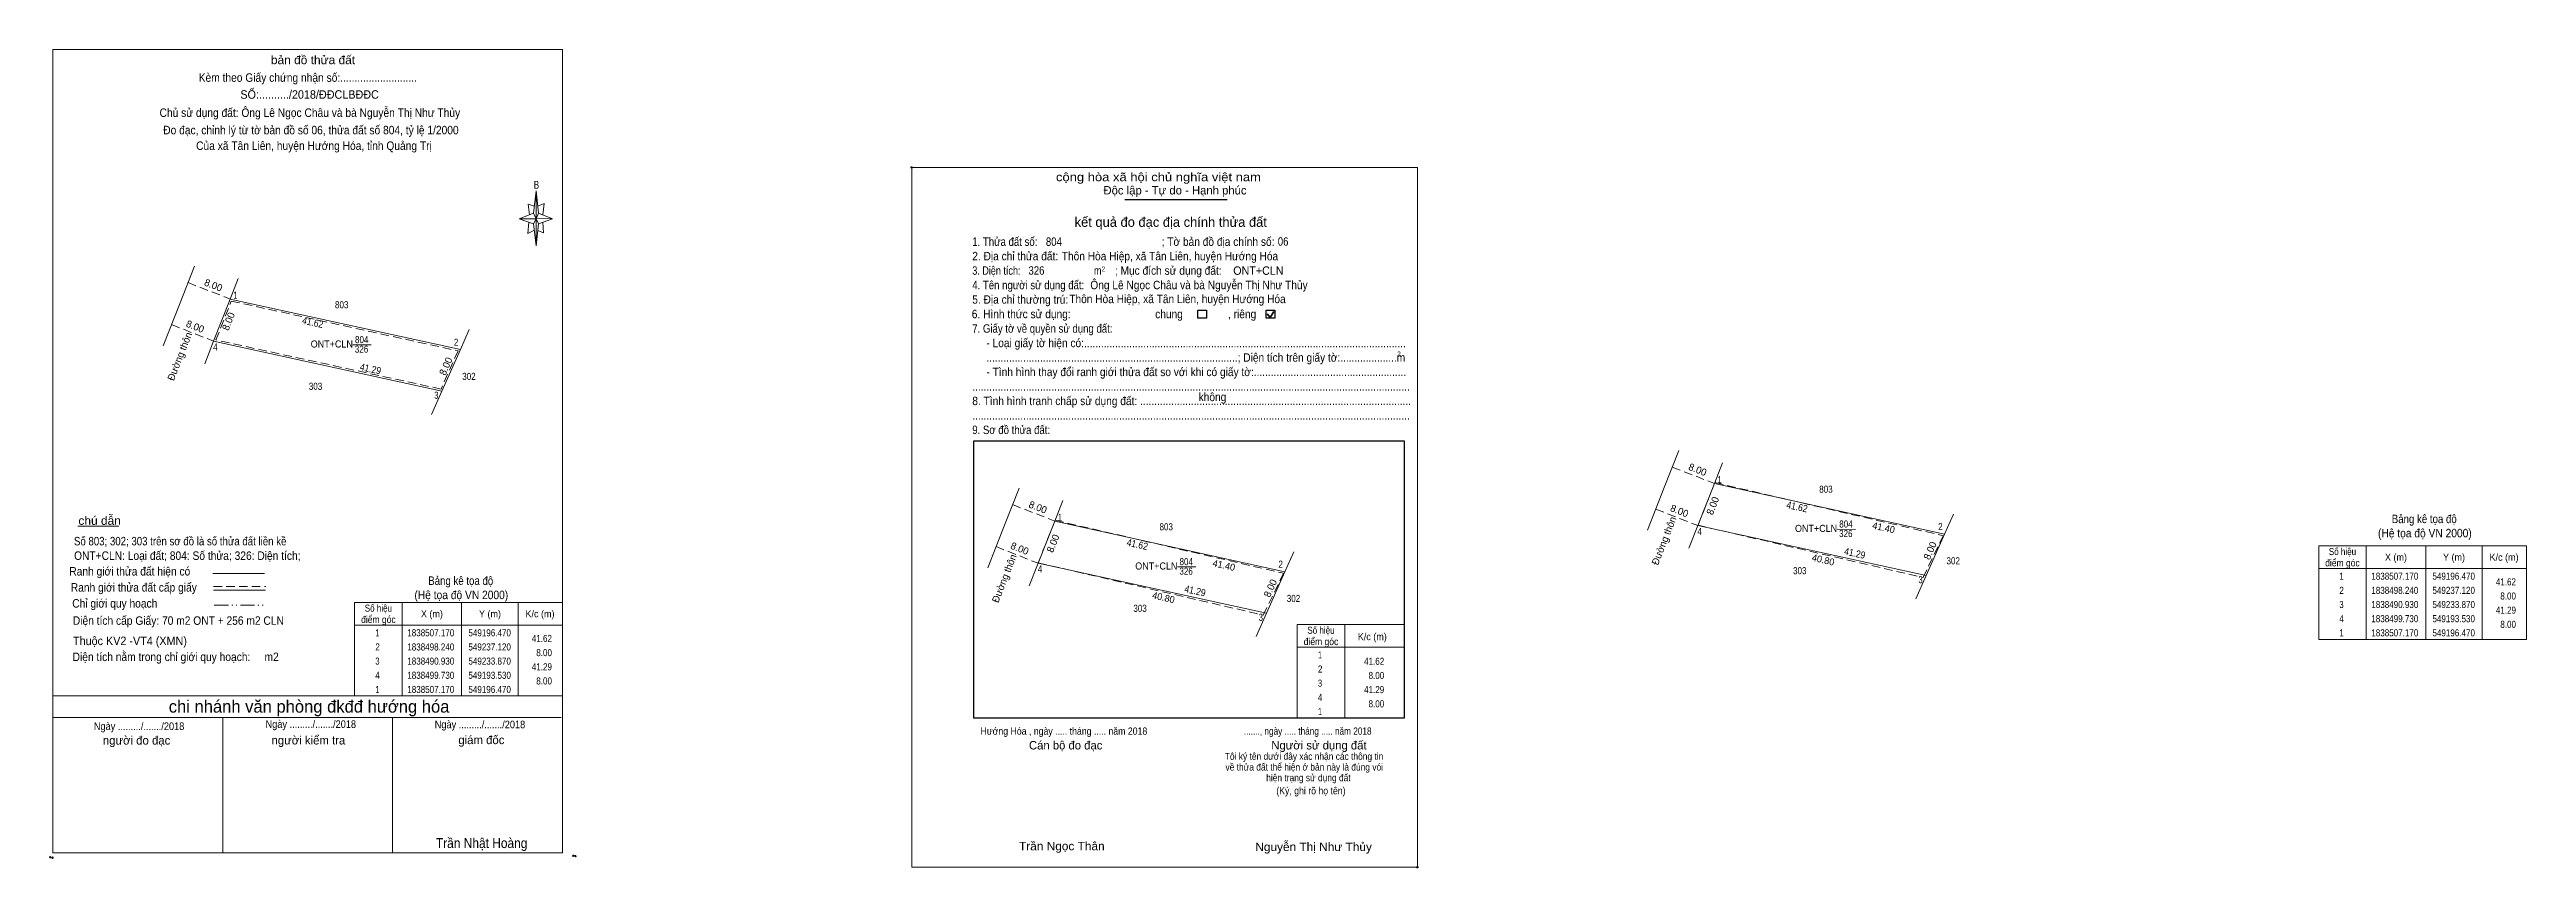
# Model space of a CAD drawing. Header units: metres. Extents: x 548902 to 549340, y 1838439 to 1838584.
import ezdxf
from ezdxf.enums import TextEntityAlignment as Align

# ---------------------------------------------------------------- set-up
doc = ezdxf.new("R2010")
doc.units = ezdxf.units.M
doc.header["$LTSCALE"] = 0.5
doc.header["$PDMODE"] = 32
doc.header["$PDSIZE"] = 0.25
doc.linetypes.add('DASH_DOUBLE_DOT', pattern=[9.2, 5, -1.2, 0.3, -1.2, 0.3, -1.2])
doc.linetypes.add('MEDIUM_DASHED', pattern=[4.5, 3, -1.5])
for name, color, linetype, lineweight in [('1', 7, 'Continuous', 13), ('10', 7, 'MEDIUM_DASHED', 13), ('17', 7, 'Continuous', 13), ('18', 7, 'Continuous', 13), ('32', 7, 'Continuous', 13), ('5', 7, 'Continuous', 13), ('6', 7, 'Continuous', 13), ('63', 7, 'Continuous', 13), ('7', 7, 'Continuous', 25)]:
    doc.layers.add(name, color=color, linetype=linetype, lineweight=lineweight)

msp = doc.modelspace()

# ---------------------------------------------------------------- linework, layer by layer
at = {"layer": '1'}
for points in [[(548934.32, 1838539.72), (548974.97, 1838530.79), (548971.72, 1838523.48), (548931.38, 1838532.28)], [(549196.47, 1838507.17), (549237.12, 1838498.24), (549233.87, 1838490.93), (549193.53, 1838499.73)], [(549079.95, 1838500.53), (549120.6, 1838491.6), (549117.35, 1838484.29), (549077.01, 1838493.09)]]:
    msp.add_lwpolyline(points, close=True, dxfattribs=at)
at = {"layer": '1', "linetype": 'MEDIUM_DASHED'}
msp.add_lwpolyline([(548934.51, 1838539.37), (548974.55, 1838530.58), (548971.55, 1838523.83), (548931.79, 1838532.5)], close=True, dxfattribs=at)
at = {"layer": '10'}
for p, q in [((549196.53, 1838507.32), (549236.86, 1838497.95)), ((549080.01, 1838500.68), (549120.34, 1838491.31)), ((549193.56, 1838499.8), (549233.3, 1838490.57)), ((549077.04, 1838493.16), (549116.78, 1838483.93))]:
    msp.add_line(p, q, dxfattribs=at)
at = {"layer": '17'}
msp.add_line((548907.38, 1838499.66), (548914.62, 1838499.66), dxfattribs=at)
at = {"layer": '18'}
for p, q in [((548925.46, 1838539.03), (548928.01, 1838545.54)), ((548922.48, 1838531.49), (548925.46, 1838539.03)), ((548931.38, 1838532.28), (548934.32, 1838539.72)), ((548976.54, 1838534.32), (548974.97, 1838530.79)), ((548929.81, 1838528.28), (548931.38, 1838532.28)), ((548974.97, 1838530.79), (548971.72, 1838523.48)), ((548971.72, 1838523.48), (548969.87, 1838519.33)), ((549187.61, 1838506.48), (549190.16, 1838512.99)), ((549071.09, 1838499.84), (549073.64, 1838506.35)), ((549184.63, 1838498.94), (549187.61, 1838506.48)), ((549193.53, 1838499.73), (549196.47, 1838507.17)), ((549068.11, 1838492.3), (549071.09, 1838499.84)), ((549077.01, 1838493.09), (549079.95, 1838500.53)), ((549191.96, 1838495.73), (549193.53, 1838499.73)), ((549237.12, 1838498.24), (549233.87, 1838490.93)), ((549238.69, 1838501.77), (549237.12, 1838498.24)), ((549075.44, 1838489.09), (549077.01, 1838493.09)), ((549122.17, 1838495.13), (549120.6, 1838491.6)), ((549120.6, 1838491.6), (549117.35, 1838484.29)), ((549233.87, 1838490.93), (549232.02, 1838486.78)), ((549117.35, 1838484.29), (549115.5, 1838480.14))]:
    msp.add_line(p, q, dxfattribs=at)
at = {"layer": '32'}
for p, q in [((548934.32, 1838539.72), (548935.74, 1838543.36)), ((548934.32, 1838539.72), (548974.97, 1838530.79)), ((548931.38, 1838532.28), (548971.72, 1838523.48)), ((549196.47, 1838507.17), (549197.89, 1838510.81)), ((549196.47, 1838507.17), (549237.12, 1838498.24)), ((549079.95, 1838500.53), (549081.37, 1838504.17)), ((549079.95, 1838500.53), (549120.6, 1838491.6)), ((549193.53, 1838499.73), (549233.87, 1838490.93)), ((549077.01, 1838493.09), (549117.35, 1838484.29))]:
    msp.add_line(p, q, dxfattribs=at)
at = {"layer": '32', "linetype": 'MEDIUM_DASHED'}
for p, q in [((549193.56, 1838499.8), (549196.53, 1838507.32)), ((549077.04, 1838493.16), (549080.01, 1838500.68)), ((549233.3, 1838490.57), (549236.86, 1838497.95)), ((549116.78, 1838483.93), (549120.34, 1838491.31))]:
    msp.add_line(p, q, dxfattribs=at)
at = {"layer": '5'}
for p, q in [((548902.99, 1838441.96), (548902.99, 1838583.76)), ((548987.86, 1838554.9), (548988.36, 1838558.8)), ((548988.76, 1838554.9), (548991.26, 1838553.9)), ((548987.86, 1838553), (548985.36, 1838553.9)), ((548988.76, 1838553), (548988.36, 1838549.1)), ((548989.66, 1838551.4), (548988.66, 1838551.8)), ((548989.56, 1838553.3), (548989.66, 1838551.4)), ((548902.99, 1838469.66), (548992.99, 1838469.66)), ((548902.99, 1838465.86), (548992.79, 1838465.86)), ((548902.99, 1838465.86), (548992.79, 1838465.86)), ((548902.99, 1838465.86), (548992.79, 1838465.86)), ((548932.99, 1838441.96), (548932.99, 1838465.86)), ((548962.99, 1838441.96), (548962.99, 1838465.86)), ((548992.99, 1838441.96), (548902.99, 1838441.96))]:
    msp.add_line(p, q, dxfattribs=at)
for points in [[(548902.99, 1838583.76), (548992.99, 1838583.76), (548992.99, 1838441.96)], [(548988.36, 1838553.9), (548987.86, 1838554.9), (548985.36, 1838553.9)], [(548988.06, 1838556.1), (548986.96, 1838556.5), (548987.16, 1838554.6)], [(548988.66, 1838556.1), (548989.76, 1838556.6), (548989.56, 1838554.6)], [(548987.06, 1838553.3), (548986.86, 1838551.3), (548987.96, 1838551.8)], [(548988.36, 1838553.9), (548988.76, 1838553), (548991.26, 1838553.9)]]:
    msp.add_lwpolyline(points, dxfattribs=at)
for points in [[(548988.36, 1838558.8), (548988.76, 1838554.9), (548988.36, 1838553.9)], [(548988.36, 1838553.9), (548985.36, 1838553.9), (548987.86, 1838554.9), (548988.76, 1838553), (548991.26, 1838553.9), (548988.36, 1838554)], [(548988.36, 1838553.9), (548988.36, 1838549.1), (548987.86, 1838553)]]:
    msp.add_lwpolyline(points, close=True, dxfattribs=at)
for p in [(548902.53, 1838441.2), (548902.93, 1838441.12), (548994.89, 1838441.46), (548995.29, 1838441.4)]:
    msp.add_point(p, dxfattribs=at)
at = {"layer": '6'}
for p, q in [((548931.24, 1838491.27), (548940.38, 1838491.27)), ((548931.38, 1838488.34), (548940.52, 1838488.34))]:
    msp.add_line(p, q, dxfattribs=at)
at = {"layer": '6', "linetype": 'MEDIUM_DASHED'}
msp.add_line((548931.38, 1838488.96), (548940.58, 1838488.96), dxfattribs=at)
at = {"layer": '63', "linetype": 'MEDIUM_DASHED'}
for p, q in [((548926.87, 1838542.62), (548934.32, 1838539.72)), ((548923.95, 1838535.21), (548931.38, 1838532.28)), ((549189.02, 1838510.07), (549196.47, 1838507.17)), ((549072.5, 1838503.43), (549079.95, 1838500.53)), ((549186.1, 1838502.66), (549193.53, 1838499.73)), ((549069.58, 1838496.02), (549077.01, 1838493.09))]:
    msp.add_line(p, q, dxfattribs=at)
at = {"layer": '63'}
for p, q in [((548955.98, 1838531.64), (548959.21, 1838531.62)), ((549218.13, 1838499.09), (549221.36, 1838499.07)), ((549311.58, 1838496.15), (549311.58, 1838479.65)), ((549322.08, 1838496.15), (549322.08, 1838479.65)), ((549332.08, 1838496.15), (549332.08, 1838479.65)), ((549101.61, 1838492.45), (549104.84, 1838492.43)), ((549303.18, 1838492.15), (549339.88, 1838492.15)), ((548964.69, 1838486.16), (548964.69, 1838469.66)), ((548975.19, 1838486.16), (548975.19, 1838469.66)), ((548985.19, 1838486.16), (548985.19, 1838469.66)), ((548956.29, 1838482.16), (548992.99, 1838482.16)), ((549131.17, 1838482.26), (549131.17, 1838465.76)), ((549141.67, 1838482.26), (549141.67, 1838465.76)), ((549122.77, 1838478.26), (549141.67, 1838478.26))]:
    msp.add_line(p, q, dxfattribs=at)
at = {"layer": '63', "linetype": 'DASH_DOUBLE_DOT'}
msp.add_line((548931.51, 1838485.71), (548940.71, 1838485.71), dxfattribs=at)
at = {"layer": '63'}
for points in [[(549303.18, 1838496.15), (549339.88, 1838496.15), (549339.88, 1838479.65), (549303.18, 1838479.65)], [(548956.29, 1838486.16), (548992.99, 1838486.16), (548992.99, 1838469.66), (548956.29, 1838469.66)]]:
    msp.add_lwpolyline(points, close=True, dxfattribs=at)
msp.add_lwpolyline([(549141.67, 1838465.76), (549122.77, 1838465.76), (549122.77, 1838482.26), (549141.67, 1838482.26)], dxfattribs=at)
at = {"layer": '7'}
for p, q in [((549092.31, 1838557.29), (549110.37, 1838557.29)), ((549065.64, 1838514.7), (549141.67, 1838514.7)), ((549141.67, 1838514.7), (549141.67, 1838465.76))]:
    msp.add_line(p, q, dxfattribs=at)
at = {"layer": '7', "lineweight": 35}
for p, q in [((549117.49, 1838537.11), (549118, 1838536.45)), ((549118, 1838536.45), (549118.62, 1838537.55))]:
    msp.add_line(p, q, dxfattribs=at)
at = {"layer": '7', "lineweight": 13}
msp.add_lwpolyline([(549054.69, 1838562.96), (549144, 1838562.96), (549144, 1838439.44), (549054.69, 1838439.44)], close=True, dxfattribs=at)
at = {"layer": '7'}
for points in [[(549105.23, 1838537.77), (549106.76, 1838537.77), (549106.76, 1838536.34), (549105.23, 1838536.34)], [(549117.3, 1838537.77), (549118.83, 1838537.77), (549118.83, 1838536.34), (549117.3, 1838536.34)]]:
    msp.add_lwpolyline(points, close=True, dxfattribs=at)
msp.add_lwpolyline([(549141.67, 1838465.76), (549065.64, 1838465.76), (549065.64, 1838514.7)], dxfattribs=at)
for p in [(549054.69, 1838562.96), (549144, 1838439.44)]:
    msp.add_point(p, dxfattribs=at)

# ---------------------------------------------------------------- texts
at = {"layer": '1'}
for s, width, p in [('ONT+CLN', 0.95, (548952.26, 1838531.17)), ('804', 0.85, (548957.54, 1838531.94)), ('326', 0.85, (548957.515, 1838530.26)), ('ONT+CLN', 0.95, (549214.41, 1838498.62)), ('326', 0.85, (549219.665, 1838497.71)), ('804', 0.85, (549219.69, 1838499.39)), ('ONT+CLN', 0.95, (549097.89, 1838491.98)), ('804', 0.85, (549103.17, 1838492.75)), ('326', 0.85, (549103.145, 1838491.07))]:
    msp.add_text(s, height=1.25, dxfattribs=dict(at, width=width)).set_placement(p, align=Align.CENTER)
for s, height, width, p in [('Hướng Hóa , ngày ..... tháng ..... năm 2018', 1.28, 0.9, (549066.84, 1838462.82)), ('Trần Ngọc Thân', 1.49, 1.05, (549073.64, 1838442.42)), ('Nguyễn Thị Như Thủy', 1.49, 1.05, (549115.37, 1838442.29))]:
    msp.add_text(s, height=height, dxfattribs=dict(at, width=width)).set_placement(p)
at = {"layer": '32', "width": 0.85}
for s, p in [('803', (548954.005, 1838538.09)), ('303', (548949.385, 1838523.7)), ('302', (548976.485, 1838525.45)), ('803', (549216.155, 1838505.54)), ('803', (549099.635, 1838498.9)), ('302', (549238.635, 1838492.9)), ('303', (549211.535, 1838491.15)), ('303', (549095.015, 1838484.51)), ('302', (549122.115, 1838486.26))]:
    msp.add_text(s, height=1.25, dxfattribs=at).set_placement(p, align=Align.CENTER)
at = {"layer": '32'}
for s, rotation, p in [('41.40', 347.61, (549226.2213, 1838498.7904)), ('41.40', 347.61, (549109.7013, 1838492.1504)), ('40.80', 346.924, (549215.5343, 1838493.1045)), ('40.80', 346.924, (549099.0143, 1838486.4645))]:
    msp.add_text(s, height=1.2, rotation=rotation, dxfattribs=at).set_placement(p, align=Align.CENTER)
at = {"layer": '5'}
for s, height, width, p in [('bản đồ thửa đất', 1.5, 1.05, (548948.94, 1838581.18)), ('Kèm theo Giấy chứng nhận số:...........................', 1.5, 0.9, (548948.02, 1838578.07)), ('SỐ:........../2018/ĐĐCLBĐĐC', 1.5, 0.95, (548948.34, 1838575.08)), ('Chủ sử dụng đất: Ông Lê Ngọc Châu và bà Nguyễn Thị Như Thủy', 1.5, 0.9, (548948.385, 1838571.87)), ('Đo đạc, chỉnh lý từ tờ bản đồ số 06, thửa đất số 804, tỷ lệ 1/2000 ', 1.5, 0.9, (548948.825, 1838568.8)), ('Của xã Tân Liên, huyện Hướng Hóa, tỉnh Quảng Trị', 1.5, 0.9, (548949.11, 1838566.04)), ('B', 1.378, 0.75, (548988.405, 1838559.2)), ('Ngày ........./......./2018', 1.35, 0.9, (548918.22, 1838463.65)), ('Ngày ........./......./2018', 1.35, 0.9, (548948.55, 1838464.02)), ('Ngày ........./......./2018', 1.35, 0.9, (548978.43, 1838463.96)), ('Trần Nhật Hoàng', 1.75, 0.9, (548978.725, 1838442.82))]:
    msp.add_text(s, height=height, dxfattribs=dict(at, width=width)).set_placement(p, align=Align.CENTER)
for s, height, p in [('chi nhánh văn phòng đkđđ hướng hóa', 2.187, (548948.245, 1838466.72)), ('người đo đạc', 1.5, (548917.775, 1838461.08)), ('người kiểm tra', 1.5, (548948.125, 1838461.1)), ('giám đốc', 1.5, (548978.675, 1838461.16))]:
    msp.add_text(s, height=height, dxfattribs=at).set_placement(p, align=Align.CENTER)
at = {"layer": '6'}
for s, height, width, p in [('Ông Lê Ngọc Châu và bà Nguyễn Thị Như Thủy', 1.49, 0.9, (549086.23, 1838541.46)), ('ONT+CLN', 1.49, 0.95, (549111.47, 1838544)), ('Số 803; 302; 303 trên sơ đồ là số thửa đất liền kề', 1.5, 0.85, (548906.72, 1838496.24)), ('ONT+CLN: Loại đất; 804: Số thửa; 326: Diện tích;', 1.5, 0.9, (548906.74, 1838493.68)), ('Thuộc KV2 -VT4 (XMN)', 1.5, 0.95, (548906.55, 1838478.64)), ('Diện tích cấp Giấy: 70 m2 ONT + 256 m2 CLN', 1.5, 0.9, (548906.52, 1838482.22)), ('Diện tích nằm trong chỉ giới quy hoạch:     m2', 1.5, 0.9, (548906.48, 1838475.82))]:
    msp.add_text(s, height=height, dxfattribs=dict(at, width=width)).set_placement(p)
for s, width, p in [('chú dẫn', 1.05, (548911.25, 1838499.87)), ('(Hệ tọa độ VN 2000)', 0.9, (549321.935, 1838497.66)), ('Bảng kê tọa độ', 0.85, (549321.83, 1838500.17)), ('Ranh giới thửa đất hiện có ', 0.9, (548916.83, 1838490.92)), ('Ranh giới thửa đất cấp giấy', 0.9, (548917.29, 1838488.08)), ('Bảng kê tọa độ', 0.85, (548975.03, 1838489.26)), ('Chỉ giới quy hoạch', 0.9, (548913.93, 1838485.26)), ('(Hệ tọa độ VN 2000)', 0.9, (548975.135, 1838486.75))]:
    msp.add_text(s, height=1.5, dxfattribs=dict(at, width=width)).set_placement(p, align=Align.CENTER)
at = {"layer": '63'}
for s, rotation, p in [('8.00', 338.731, (548931.1133, 1838541.5832)), ('8.00', 68.438, (548934.5867, 1838535.5553)), ('Đường thôn', 68.57, (548925.9759, 1838529.3767)), ('8.00', 338.478, (548927.8957, 1838534.3044)), ('8.00', 66.03, (548972.9629, 1838527.6161)), ('8.00', 338.731, (549193.2633, 1838509.0332)), ('8.00', 338.731, (549076.7433, 1838502.3932)), ('8.00', 338.478, (549190.0457, 1838501.7544)), ('8.00', 68.438, (549196.7367, 1838503.0053)), ('8.00', 68.438, (549080.2167, 1838496.3653)), ('Đường thôn', 68.57, (549188.1259, 1838496.8267)), ('Đường thôn', 68.57, (549071.6059, 1838490.1867)), ('8.00', 338.478, (549073.5257, 1838495.1144)), ('8.00', 66.03, (549235.1129, 1838495.0661)), ('8.00', 66.03, (549118.5929, 1838488.4261))]:
    msp.add_text(s, height=1.25, rotation=rotation, dxfattribs=at).set_placement(p, align=Align.CENTER)
for s, width, p in [(' 1', 0.75, (548935.59, 1838539.77)), (' 2', 0.85, (548974.61, 1838531.48)), (' 4', 0.85, (548932.11, 1838530.64)), (' 3', 0.8, (548971.09, 1838522.12)), (' 1', 0.75, (549197.74, 1838507.22)), (' 1', 0.75, (549081.22, 1838500.58)), (' 4', 0.85, (549194.26, 1838498.09)), (' 2', 0.85, (549236.76, 1838498.93)), (' 2', 0.85, (549120.24, 1838492.29)), (' 4', 0.85, (549077.74, 1838491.45)), (' 3', 0.8, (549233.24, 1838489.57)), ('41.62', 0.85, (549338.03, 1838489.18)), ('41.29', 0.85, (549338.03, 1838484.18)), ('8.00', 0.85, (549338.03, 1838486.68)), ('41.62', 0.85, (548991.14, 1838479.19)), (' 3', 0.8, (549116.72, 1838482.93)), ('8.00', 0.85, (549338.03, 1838481.68)), ('8.00', 0.85, (548991.14, 1838476.69)), ('41.62', 0.85, (549138.14, 1838475.16)), ('41.29', 0.85, (548991.14, 1838474.19)), ('8.00', 0.85, (548991.14, 1838471.69)), ('41.29', 0.85, (549138.14, 1838470.16)), ('8.00', 0.85, (549138.14, 1838472.66)), ('8.00', 0.85, (549138.14, 1838467.66))]:
    msp.add_text(s, height=1.25, dxfattribs=dict(at, width=width)).set_placement(p, align=Align.RIGHT)
at = {"layer": '63', "width": 0.9}
for s, rotation, p in [('41.62', 347.61, (548948.7709, 1838534.9924)), ('41.29', 347.694, (548958.9668, 1838526.7962)), ('41.62', 347.61, (549210.9209, 1838502.4424)), ('41.62', 347.61, (549094.4009, 1838495.8024)), ('41.29', 347.694, (549221.1168, 1838494.2462)), ('41.29', 347.694, (549104.5968, 1838487.6062))]:
    msp.add_text(s, height=1.25, rotation=rotation, dxfattribs=at).set_placement(p, align=Align.CENTER)
at = {"layer": '63'}
for s, width, p in [('điểm góc', 0.9, (549307.38, 1838492.53)), ('Số hiệu', 0.85, (549307.38, 1838494.53)), ('X (m)', 0.95, (549316.83, 1838493.53)), ('Y (m)', 0.95, (549327.085, 1838493.53)), ('K/c (m)', 0.95, (549335.925, 1838493.53)), (' 2', 0.85, (549307.035, 1838487.68)), (' 1', 0.75, (549307.03, 1838490.18)), ('1838507.170', 0.85, (549316.63, 1838490.18)), ('1838498.240', 0.85, (549316.63, 1838487.68)), ('549196.470', 0.85, (549327.03, 1838490.18)), ('549237.120', 0.85, (549327.03, 1838487.68)), ('Số hiệu', 0.85, (548960.49, 1838484.54)), ('X (m)', 0.95, (548969.94, 1838483.54)), ('Y (m)', 0.95, (548980.195, 1838483.54)), ('K/c (m)', 0.95, (548989.035, 1838483.54)), (' 3', 0.8, (549307.025, 1838485.18)), ('1838490.930', 0.85, (549316.63, 1838485.18)), ('549233.870', 0.85, (549327.03, 1838485.18)), ('điểm góc', 0.9, (548960.49, 1838482.54)), (' 1', 0.75, (548960.14, 1838480.19)), ('1838507.170', 0.85, (548969.74, 1838480.19)), ('549196.470', 0.85, (548980.14, 1838480.19)), ('điểm góc', 0.9, (549126.97, 1838478.64)), ('Số hiệu', 0.85, (549126.97, 1838480.64)), ('K/c (m)', 0.95, (549136.035, 1838479.51)), (' 4', 0.85, (549307.03, 1838482.68)), (' 1', 0.75, (549307.03, 1838480.18)), ('1838499.730', 0.85, (549316.63, 1838482.68)), ('1838507.170', 0.85, (549316.63, 1838480.18)), ('549193.530', 0.85, (549327.03, 1838482.68)), ('549196.470', 0.85, (549327.03, 1838480.18)), (' 3', 0.8, (548960.135, 1838475.19)), (' 2', 0.85, (548960.145, 1838477.69)), ('1838498.240', 0.85, (548969.74, 1838477.69)), ('1838490.930', 0.85, (548969.74, 1838475.19)), ('549237.120', 0.85, (548980.14, 1838477.69)), ('549233.870', 0.85, (548980.14, 1838475.19)), (' 1', 0.75, (549126.62, 1838476.29)), (' 4', 0.85, (548960.14, 1838472.69)), (' 1', 0.75, (548960.14, 1838470.19)), ('1838499.730', 0.85, (548969.74, 1838472.69)), ('1838507.170', 0.85, (548969.74, 1838470.19)), ('549193.530', 0.85, (548980.14, 1838472.69)), ('549196.470', 0.85, (548980.14, 1838470.19)), (' 3', 0.8, (549126.615, 1838471.29)), (' 2', 0.85, (549126.625, 1838473.79)), (' 4', 0.85, (549126.62, 1838468.79)), (' 1', 0.75, (549126.62, 1838466.29))]:
    msp.add_text(s, height=1.25, dxfattribs=dict(at, width=width)).set_placement(p, align=Align.CENTER)
at = {"layer": '7'}
for s, height, width, p in [('cộng hòa xã hội chủ nghĩa việt nam', 1.491, 1.15, (549080.16, 1838560.52)), ('1. Thửa đất số:', 1.491, 0.85, (549065.38, 1838549.11)), ('804', 1.49, 0.85, (549078.38, 1838549.11)), ('; Tờ bản đồ địa chính số:', 1.491, 0.9, (549098.82, 1838549.11)), ('06', 1.488, 0.85, (549119.34, 1838549.14)), ('3. Diện tích:', 1.491, 0.8, (549065.38, 1838544.01)), ('2. Địa chỉ thửa đất:', 1.491, 0.9, (549065.38, 1838546.56)), ('Thôn Hòa Hiệp, xã Tân Liên, huyện Hướng Hóa', 1.488, 0.9, (549081.19, 1838546.56)), ('; Mục đích sử dụng đất:', 1.491, 0.9, (549090.57, 1838544.01)), ('4. Tên người sử dụng đất:', 1.491, 0.85, (549065.38, 1838541.45)), ('326', 1.49, 0.85, (549075.3, 1838544.02)), ('m', 1.491, 0.8, (549086.87, 1838544.01)), ('2', 0.8517, 0.8, (549088.22, 1838544.6)), ('6. Hình thức sử dụng:', 1.491, 0.9, (549065.29, 1838536.34)), ('5. Địa chỉ thường trú:', 1.491, 0.9, (549065.38, 1838538.9)), ('Thôn Hòa Hiệp, xã Tân Liên, huyện Hướng Hóa', 1.488, 0.9, (549082.52, 1838539)), ('chung                , riêng', 1.491, 0.9, (549097.68, 1838536.34)), ('7. Giấy tờ về quyền sử dụng đất:', 1.491, 0.85, (549065.38, 1838533.78)), ('     - Loại giấy tờ hiện có:..................................................................................................................', 1.491, 0.9, (549065.38, 1838531.23)), ('     .........................................................................................; Diện tích trên giấy tờ:....................m', 1.491, 0.9, (549065.38, 1838528.66)), ('2', 0.8517, 0.8, (549140.43, 1838529.61)), ('...........................................................................................................................................................', 1.491, 0.9, (549065.38, 1838523.55)), ('     - Tình hình thay đổi ranh giới thửa đất so với khi có giấy tờ:......................................................', 1.491, 0.9, (549065.38, 1838526.12)), ('8. Tình hình tranh chấp sử dụng đất: ................................................................................................', 1.491, 0.9, (549065.38, 1838521)), ('không', 1.491, 0.9, (549105.36, 1838521.7)), ('9. Sơ đồ thửa đất:', 1.491, 0.85, (549065.38, 1838515.89)), ('...........................................................................................................................................................', 1.491, 0.9, (549065.38, 1838518.45)), ('......., ngày ..... tháng ..... năm 2018', 1.28, 0.85, (549113.34, 1838462.82)), ('(Ký, ghi rõ họ tên)', 1.278, 0.9, (549119.08, 1838452.3))]:
    msp.add_text(s, height=height, dxfattribs=dict(at, width=width)).set_placement(p)
for s, p in [('Độc lập - Tự do - Hạnh phúc', (549088.55, 1838558.18)), ('Cán bộ đo đạc', (549075.39, 1838460.22)), ('Người sử dụng đất', (549118.19, 1838460.22))]:
    msp.add_text(s, height=1.491, dxfattribs=at).set_placement(p)
for s, height, p in [('kết quả đo đạc địa chính thửa đất', 1.704, (549100.435, 1838552.47)), ('.', 0.4259, (549143.9984, 1838439.22))]:
    msp.add_text(s, height=height, dxfattribs=at).set_placement(p, align=Align.CENTER)
at = {"layer": '7', "width": 0.9}
for s, p in [('Tôi ký tên dưới đây xác nhận các thông tin', (549123.98, 1838458.39)), ('về thửa đất thể hiện ở bản này là đúng vói', (549124.015, 1838456.5)), ('hiện trạng sử dụng đất', (549124.75, 1838454.62))]:
    msp.add_text(s, height=1.231, dxfattribs=at).set_placement(p, align=Align.CENTER)

doc.saveas('drawing.dxf')
